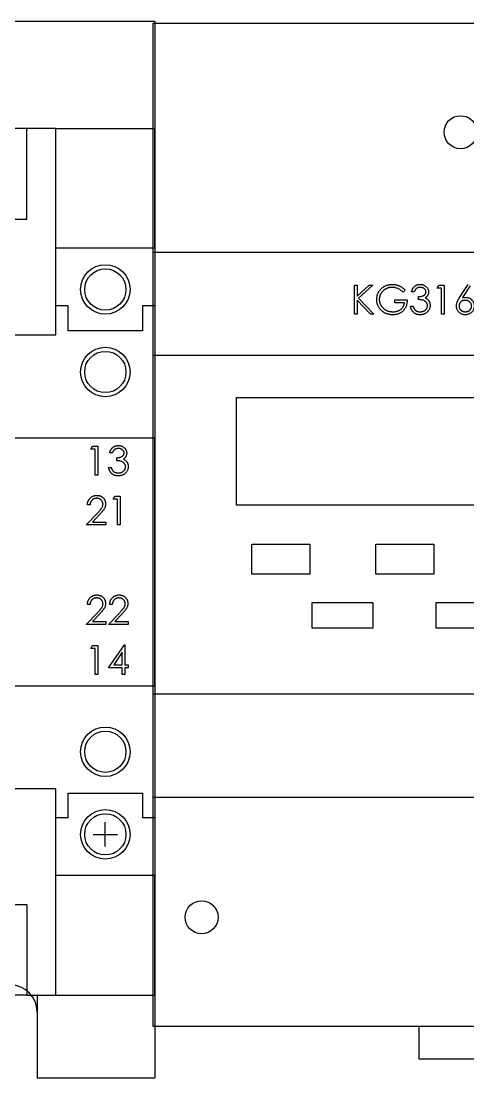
# Model space of a CAD drawing. Extents: x 379710 to 380310, y 342124 to 343224.
# Drawn here: x 379998.1 to 380052.1, y 342275 to 342403 of the extents above; entities that cross this region are included whole.
import ezdxf

# ---------------------------------------------------------------- set-up
doc = ezdxf.new("R2010")
doc.units = 0
doc.header["$MEASUREMENT"] = 0
for name, color, linetype in [('PV-12B8', 7, 'Continuous'), ('PV-1A6A', 7, 'Continuous'), ('PV-2418', 7, 'Continuous')]:
    doc.layers.add(name, color=color, linetype=linetype)

# ---------------------------------------------------------------- blocks, each defined once
blk = doc.blocks.new('Manufacturer上海良信PartName接触器SeriesNDC1ShellFrameLimitingCurrentRemarkPartTypeMinCurrent38.1MaxCurrent65Poles3PMinPower0MaxPower0LibType3DelFlgfalseUpdateDate2023-01-0100000')
for p, q in [((31.5, -35.96), (31.5, -33.04)), ((31.5, -35.96), (31.5, -33.04)), ((30.04, -34.5), (32.96, -34.5)), ((30.04, -34.5), (32.96, -34.5))]:
    blk.add_line(p, q)
at = {"layer": 'PV-1A6A'}
for p, q in [((37.5, 64), (37.5, 50)), ((37.5, 50), (37.5, 46.5)), ((37.5, 46.5), (37.5, 13.5)), ((37.5, 13.5), (37.5, -13.5)), ((37.5, -13.5), (37.5, -46.5)), ((37.5, -46.5), (37.5, -50)), ((37.5, -50), (37.5, -50)), ((37.5, -50), (37.5, -64))]:
    blk.add_line(p, q, dxfattribs=at)
blk.add_arc((20, -56), 3.25, 0, 180, dxfattribs=at)
at = {"layer": 'PV-2418'}
for p, q in [((-24.5, 64), (37.5, 64)), ((37.5, 64), (37.5, 51)), ((22, 51), (6, 51)), ((25.5, 51), (22, 51)), ((22, 40), (22, 51)), ((25.5, 51), (37.5, 51)), ((25.5, 26), (25.5, 51)), ((37.5, 36.5), (37.5, 51)), ((6, 40), (22, 40)), ((37.5, 36.5), (25.5, 36.5)), ((37.5, 36.5), (37.5, 29.5)), ((27, 29.5), (25.5, 29.5)), ((27, 26.5), (27, 29.5)), ((37.5, 29.5), (36, 29.5)), ((36, 29.5), (36, 26.5)), ((37.5, 29.5), (37.5, 13.5)), ((-37.5, 26), (25.5, 26)), ((36, 26.5), (27, 26.5)), ((37.5, 13.5), (-37.5, 13.5)), ((37.5, -16.5), (37.5, 13.5)), ((29.74, 12.15), (29.94, 12.51)), ((30.27, 12.15), (29.74, 12.15)), ((29.94, 12.51), (30.59, 12.51)), ((30.27, 9.01), (30.27, 12.15)), ((30.59, 12.51), (30.59, 9.01)), ((32.34, 11.7), (32.02, 11.7)), ((32.88, 10.76), (32.88, 11.12)), ((30.59, 9.01), (30.27, 9.01)), ((31.89, 9.95), (32.2, 9.95)), ((32.43, 6.11), (32.63, 6.47)), ((32.63, 6.47), (33.28, 6.47)), ((33.28, 6.47), (33.28, 2.97)), ((29.65, 5.4), (29.33, 5.4)), ((32.97, 6.11), (32.43, 6.11)), ((32.97, 2.97), (32.97, 6.11)), ((29.2, 2.97), (30.55, 4.42)), ((30.82, 4.27), (29.95, 3.33)), ((31.58, 2.97), (29.2, 2.97)), ((29.95, 3.33), (31.58, 3.33)), ((31.58, 3.33), (31.58, 2.97)), ((33.28, 2.97), (32.97, 2.97)), ((29.2, -9.09), (30.55, -7.65)), ((29.65, -6.67), (29.33, -6.67)), ((31.89, -9.09), (33.25, -7.65)), ((32.34, -6.67), (32.02, -6.67)), ((30.82, -7.8), (29.95, -8.73)), ((29.95, -8.73), (31.58, -8.73)), ((31.58, -8.73), (31.58, -9.09)), ((33.52, -7.8), (32.64, -8.73)), ((32.64, -8.73), (34.27, -8.73)), ((34.27, -8.73), (34.27, -9.09)), ((31.58, -9.09), (29.2, -9.09)), ((34.27, -9.09), (31.89, -9.09)), ((29.74, -11.99), (29.94, -11.63)), ((30.27, -11.99), (29.74, -11.99)), ((29.94, -11.63), (30.59, -11.63)), ((30.27, -15.13), (30.27, -11.99)), ((30.59, -11.63), (30.59, -15.13)), ((31.89, -14.32), (33.8, -11.54)), ((33.55, -12.44), (32.51, -13.96)), ((33.55, -13.96), (33.55, -12.44)), ((33.8, -11.54), (33.86, -11.54)), ((33.86, -11.54), (33.86, -13.96)), ((32.51, -13.96), (33.55, -13.96)), ((33.86, -13.96), (34.27, -13.96)), ((34.27, -13.96), (34.27, -14.32)), ((30.59, -15.13), (30.27, -15.13)), ((33.55, -14.32), (31.89, -14.32)), ((33.55, -15.13), (33.55, -14.32)), ((33.86, -15.13), (33.55, -15.13)), ((34.27, -14.32), (33.86, -14.32)), ((33.86, -14.32), (33.86, -15.13)), ((-37.5, -16.5), (37.5, -16.5)), ((37.5, -16.5), (37.5, -32.5)), ((25.5, -29), (-37.5, -29)), ((25.5, -54), (25.5, -29)), ((27, -32.5), (27, -29.5)), ((27, -29.5), (36, -29.5)), ((36, -29.5), (36, -32.5)), ((27, -32.5), (25.5, -32.5)), ((37.5, -32.5), (36, -32.5)), ((37.5, -32.5), (37.5, -39.5)), ((37.5, -39.5), (25.5, -39.5)), ((37.5, -54), (37.5, -39.5)), ((6, -43), (22, -43)), ((22, -43), (22, -54)), ((22, -54), (6, -54)), ((22, -54), (25.5, -54)), ((23.25, -54), (23.25, -64)), ((25.5, -54), (37.5, -54)), ((37.5, -54), (37.5, -64)), ((23.25, -64), (37.5, -64))]:
    blk.add_line(p, q, dxfattribs=at)
for centre, radius in [((31.5, 31.5), 3), ((31.5, 31.5), 2.5), ((31.5, 21.5), 3), ((31.5, 21.5), 2.5), ((31.5, -24.5), 3), ((31.5, -24.5), 2.5), ((31.5, -34.5), 3), ((31.5, -34.5), 2.5)]:
    blk.add_circle(centre, radius, dxfattribs=at)
for points, knots in [([(32.02, 11.7), (32.03, 11.73), (32.05, 11.8), (32.08, 11.9), (32.12, 11.99), (32.17, 12.08), (32.22, 12.16), (32.27, 12.23), (32.34, 12.3), (32.4, 12.36), (32.47, 12.42), (32.55, 12.47), (32.63, 12.51), (32.71, 12.54), (32.79, 12.56), (32.88, 12.58), (32.97, 12.59), (33.04, 12.6), (33.07, 12.6)], [0, 0, 0, 0, 0.072625, 0.141977, 0.208985, 0.273957, 0.336889, 0.398745, 0.460116, 0.520825, 0.580994, 0.640152, 0.698622, 0.757271, 0.816427, 0.876254, 0.937165, 1, 1, 1, 1]), ([(33.07, 12.24), (33.03, 12.24), (32.95, 12.23), (32.84, 12.21), (32.74, 12.17), (32.66, 12.13), (32.6, 12.08), (32.56, 12.04), (32.51, 12), (32.48, 11.95), (32.44, 11.89), (32.4, 11.83), (32.37, 11.77), (32.35, 11.72), (32.34, 11.7)], [0, 0, 0, 0, 0.122712, 0.239685, 0.351816, 0.463766, 0.520818, 0.579448, 0.640604, 0.705298, 0.773634, 0.844669, 0.920057, 1, 1, 1, 1]), ([(32.88, 11.12), (32.92, 11.12), (33.01, 11.12), (33.13, 11.13), (33.25, 11.16), (33.36, 11.2), (33.46, 11.24), (33.55, 11.29), (33.62, 11.34), (33.68, 11.41), (33.72, 11.47), (33.75, 11.54), (33.77, 11.61), (33.77, 11.66), (33.77, 11.69)], [0, 0, 0, 0, 0.1101656, 0.2157873, 0.3180274, 0.417574, 0.5116505, 0.5961621, 0.6729345, 0.7436696, 0.810677, 0.874059, 0.9366963, 1, 1, 1, 1]), ([(33.07, 12.6), (33.11, 12.59), (33.2, 12.59), (33.34, 12.57), (33.46, 12.53), (33.59, 12.47), (33.7, 12.41), (33.8, 12.33), (33.89, 12.23), (33.96, 12.13), (34.02, 12.03), (34.06, 11.92), (34.08, 11.8), (34.09, 11.73), (34.09, 11.69)], [0, 0, 0, 0, 0.090254, 0.17854, 0.266093, 0.354631, 0.441886, 0.525747, 0.608114, 0.690197, 0.770821, 0.848326, 0.924012, 1, 1, 1, 1]), ([(33.77, 11.69), (33.77, 11.71), (33.77, 11.74), (33.76, 11.8), (33.75, 11.85), (33.73, 11.9), (33.7, 11.94), (33.66, 11.99), (33.62, 12.03), (33.57, 12.07), (33.52, 12.11), (33.47, 12.15), (33.41, 12.17), (33.35, 12.2), (33.28, 12.22), (33.22, 12.23), (33.14, 12.24), (33.1, 12.24), (33.07, 12.24)], [0, 0, 0, 0, 0.055275, 0.109966, 0.163247, 0.218076, 0.273301, 0.330909, 0.390995, 0.454176, 0.518862, 0.583311, 0.648517, 0.715031, 0.782502, 0.852323, 0.924928, 1, 1, 1, 1]), ([(34.09, 11.69), (34.09, 11.65), (34.09, 11.58), (34.07, 11.47), (34.03, 11.37), (33.99, 11.28), (33.93, 11.19), (33.86, 11.11), (33.78, 11.03), (33.71, 10.99), (33.68, 10.97)], [0, 0, 0, 0, 0.128068, 0.250608, 0.37063, 0.490072, 0.610375, 0.734313, 0.863217, 1, 1, 1, 1]), ([(33.95, 10.02), (33.95, 10.05), (33.95, 10.11), (33.93, 10.21), (33.89, 10.3), (33.83, 10.39), (33.77, 10.47), (33.69, 10.54), (33.6, 10.6), (33.52, 10.64), (33.45, 10.67), (33.39, 10.69), (33.32, 10.7), (33.25, 10.72), (33.16, 10.73), (33.07, 10.74), (32.98, 10.75), (32.91, 10.75), (32.88, 10.76)], [0, 0, 0, 0, 0.066909, 0.133485, 0.201035, 0.271234, 0.34288, 0.413836, 0.485977, 0.56023, 0.599884, 0.644055, 0.691892, 0.744688, 0.801492, 0.862858, 0.929328, 1, 1, 1, 1]), ([(33.68, 10.97), (33.72, 10.95), (33.79, 10.91), (33.89, 10.84), (33.98, 10.76), (34.03, 10.7), (34.06, 10.67)], [0, 0, 0, 0, 0.2538796, 0.5030089, 0.7502911, 1, 1, 1, 1]), ([(34.06, 10.67), (34.08, 10.64), (34.11, 10.6), (34.15, 10.53), (34.19, 10.45), (34.22, 10.37), (34.24, 10.3), (34.26, 10.21), (34.27, 10.13), (34.27, 10.07), (34.27, 10.05)], [0, 0, 0, 0, 0.128136, 0.254173, 0.378112, 0.501712, 0.623986, 0.747096, 0.872875, 1, 1, 1, 1]), ([(33.06, 8.92), (33.02, 8.92), (32.95, 8.92), (32.84, 8.93), (32.73, 8.95), (32.64, 8.98), (32.54, 9.02), (32.45, 9.06), (32.37, 9.12), (32.29, 9.18), (32.22, 9.25), (32.15, 9.32), (32.09, 9.41), (32.04, 9.5), (31.99, 9.6), (31.95, 9.71), (31.91, 9.83), (31.9, 9.91), (31.89, 9.95)], [0, 0, 0, 0, 0.065541, 0.128963, 0.190377, 0.250092, 0.308548, 0.366398, 0.424542, 0.48317, 0.542243, 0.601739, 0.662506, 0.724856, 0.789128, 0.856346, 0.926295, 1, 1, 1, 1]), ([(32.2, 9.95), (32.21, 9.92), (32.23, 9.87), (32.26, 9.79), (32.29, 9.72), (32.32, 9.66), (32.35, 9.6), (32.39, 9.55), (32.43, 9.5), (32.46, 9.48), (32.48, 9.46)], [0, 0, 0, 0, 0.14977, 0.291316, 0.425966, 0.55216, 0.671527, 0.786122, 0.895325, 1, 1, 1, 1]), ([(32.48, 9.46), (32.5, 9.45), (32.54, 9.42), (32.6, 9.38), (32.67, 9.35), (32.74, 9.32), (32.81, 9.3), (32.89, 9.29), (32.98, 9.28), (33.03, 9.28), (33.06, 9.28)], [0, 0, 0, 0, 0.118271, 0.236178, 0.355663, 0.475904, 0.600127, 0.728608, 0.861313, 1, 1, 1, 1]), ([(34.27, 10.05), (34.27, 10), (34.26, 9.9), (34.23, 9.75), (34.18, 9.61), (34.11, 9.48), (34.02, 9.35), (33.92, 9.24), (33.81, 9.14), (33.67, 9.06), (33.53, 9), (33.38, 8.95), (33.22, 8.92), (33.11, 8.92), (33.06, 8.92)], [0, 0, 0, 0, 0.079648, 0.158922, 0.239619, 0.322609, 0.406035, 0.487602, 0.569685, 0.653036, 0.737436, 0.822478, 0.909748, 1, 1, 1, 1]), ([(33.06, 9.28), (33.1, 9.28), (33.16, 9.28), (33.25, 9.29), (33.34, 9.3), (33.43, 9.33), (33.5, 9.36), (33.58, 9.4), (33.65, 9.44), (33.71, 9.5), (33.77, 9.55), (33.82, 9.61), (33.86, 9.67), (33.89, 9.74), (33.92, 9.8), (33.94, 9.87), (33.95, 9.94), (33.95, 9.99), (33.95, 10.02)], [0, 0, 0, 0, 0.076072, 0.148752, 0.218403, 0.28576, 0.350598, 0.414964, 0.478069, 0.541761, 0.60435, 0.664075, 0.721464, 0.777587, 0.832644, 0.887844, 0.94346, 1, 1, 1, 1]), ([(29.33, 5.4), (29.33, 5.44), (29.34, 5.52), (29.36, 5.64), (29.38, 5.75), (29.42, 5.86), (29.47, 5.96), (29.53, 6.06), (29.59, 6.15), (29.67, 6.24), (29.75, 6.31), (29.84, 6.38), (29.94, 6.44), (30.03, 6.48), (30.14, 6.52), (30.24, 6.54), (30.36, 6.56), (30.43, 6.56), (30.47, 6.56)], [0, 0, 0, 0, 0.0687908, 0.1351033, 0.1989787, 0.2619043, 0.323495, 0.3851954, 0.4469692, 0.5097648, 0.5722506, 0.6334052, 0.6932512, 0.7525832, 0.8125793, 0.8732751, 0.9355499, 1, 1, 1, 1]), ([(30.47, 6.56), (30.51, 6.56), (30.59, 6.56), (30.7, 6.54), (30.8, 6.52), (30.9, 6.49), (30.99, 6.44), (31.08, 6.39), (31.16, 6.33), (31.24, 6.25), (31.31, 6.18), (31.37, 6.09), (31.42, 6.01), (31.46, 5.92), (31.49, 5.82), (31.51, 5.73), (31.53, 5.63), (31.53, 5.56), (31.53, 5.52)], [0, 0, 0, 0, 0.069475, 0.136517, 0.200789, 0.26383, 0.325735, 0.387291, 0.449509, 0.512968, 0.576275, 0.63758, 0.697903, 0.757172, 0.816599, 0.876653, 0.93729, 1, 1, 1, 1]), ([(30.46, 6.2), (30.43, 6.2), (30.38, 6.2), (30.3, 6.19), (30.22, 6.17), (30.15, 6.15), (30.08, 6.12), (30.02, 6.09), (29.96, 6.04), (29.9, 5.99), (29.85, 5.94), (29.8, 5.88), (29.76, 5.81), (29.72, 5.74), (29.69, 5.66), (29.67, 5.58), (29.66, 5.49), (29.65, 5.43), (29.65, 5.4)], [0, 0, 0, 0, 0.064439, 0.126547, 0.186887, 0.245878, 0.304041, 0.362191, 0.420976, 0.48066, 0.5406, 0.600689, 0.661936, 0.724443, 0.789038, 0.856314, 0.926352, 1, 1, 1, 1]), ([(31.22, 5.49), (31.22, 5.52), (31.21, 5.57), (31.2, 5.63), (31.19, 5.7), (31.16, 5.77), (31.13, 5.83), (31.09, 5.89), (31.05, 5.94), (31, 6), (30.94, 6.04), (30.88, 6.09), (30.82, 6.12), (30.75, 6.15), (30.68, 6.18), (30.61, 6.19), (30.54, 6.2), (30.48, 6.2), (30.46, 6.2)], [0, 0, 0, 0, 0.061965, 0.122122, 0.180988, 0.239933, 0.299906, 0.359989, 0.421776, 0.486576, 0.551535, 0.615018, 0.677259, 0.73973, 0.80305, 0.866495, 0.931973, 1, 1, 1, 1]), ([(30.55, 4.42), (30.59, 4.46), (30.65, 4.52), (30.74, 4.62), (30.82, 4.71), (30.89, 4.79), (30.96, 4.87), (31.01, 4.94), (31.05, 5), (31.1, 5.07), (31.15, 5.16), (31.19, 5.27), (31.21, 5.38), (31.22, 5.46), (31.22, 5.49)], [0, 0, 0, 0, 0.110803, 0.212829, 0.306101, 0.390647, 0.466924, 0.534481, 0.593587, 0.644557, 0.7362, 0.825024, 0.911986, 1, 1, 1, 1]), ([(31.53, 5.52), (31.53, 5.47), (31.53, 5.38), (31.5, 5.23), (31.45, 5.1), (31.4, 4.99), (31.34, 4.9), (31.29, 4.82), (31.24, 4.74), (31.17, 4.66), (31.1, 4.57), (31.01, 4.47), (30.92, 4.37), (30.86, 4.3), (30.82, 4.27)], [0, 0, 0, 0, 0.098702, 0.195672, 0.292422, 0.391343, 0.444462, 0.504229, 0.570352, 0.642546, 0.722288, 0.807921, 0.90047, 1, 1, 1, 1]), ([(29.33, -6.67), (29.33, -6.63), (29.34, -6.55), (29.36, -6.43), (29.38, -6.31), (29.42, -6.21), (29.47, -6.1), (29.53, -6.01), (29.59, -5.92), (29.67, -5.83), (29.75, -5.75), (29.84, -5.69), (29.94, -5.63), (30.03, -5.58), (30.14, -5.55), (30.24, -5.52), (30.36, -5.51), (30.43, -5.5), (30.47, -5.5)], [0, 0, 0, 0, 0.0687908, 0.1351033, 0.1989787, 0.2619043, 0.323495, 0.3851954, 0.4469692, 0.5097648, 0.5722506, 0.6334052, 0.6932512, 0.7525832, 0.8125793, 0.8732751, 0.9355499, 1, 1, 1, 1]), ([(30.46, -5.86), (30.43, -5.86), (30.38, -5.87), (30.3, -5.87), (30.22, -5.89), (30.15, -5.91), (30.08, -5.94), (30.02, -5.98), (29.96, -6.02), (29.9, -6.07), (29.85, -6.13), (29.8, -6.19), (29.76, -6.26), (29.72, -6.33), (29.69, -6.41), (29.67, -6.49), (29.66, -6.58), (29.65, -6.64), (29.65, -6.67)], [0, 0, 0, 0, 0.064439, 0.126547, 0.186887, 0.245878, 0.304041, 0.362191, 0.420976, 0.48066, 0.5406, 0.600689, 0.661936, 0.724443, 0.789038, 0.856314, 0.926352, 1, 1, 1, 1]), ([(31.22, -6.57), (31.22, -6.55), (31.21, -6.5), (31.2, -6.43), (31.19, -6.37), (31.16, -6.3), (31.13, -6.24), (31.09, -6.18), (31.05, -6.12), (31, -6.07), (30.94, -6.02), (30.88, -5.98), (30.82, -5.94), (30.75, -5.91), (30.68, -5.89), (30.61, -5.88), (30.54, -5.87), (30.48, -5.86), (30.46, -5.86)], [0, 0, 0, 0, 0.061965, 0.122122, 0.180988, 0.239933, 0.299906, 0.359989, 0.421776, 0.486576, 0.551535, 0.615018, 0.677259, 0.73973, 0.80305, 0.866495, 0.931973, 1, 1, 1, 1]), ([(30.47, -5.5), (30.51, -5.5), (30.59, -5.51), (30.7, -5.52), (30.8, -5.55), (30.9, -5.58), (30.99, -5.62), (31.08, -5.68), (31.16, -5.74), (31.24, -5.81), (31.31, -5.89), (31.37, -5.97), (31.42, -6.06), (31.46, -6.15), (31.49, -6.24), (31.51, -6.34), (31.53, -6.44), (31.53, -6.51), (31.53, -6.54)], [0, 0, 0, 0, 0.0694755, 0.1365168, 0.2007888, 0.2638297, 0.325735, 0.3872907, 0.4495092, 0.5129678, 0.5762752, 0.6375801, 0.6979026, 0.7571721, 0.8165985, 0.8766532, 0.9372896, 1, 1, 1, 1]), ([(32.02, -6.67), (32.03, -6.63), (32.03, -6.55), (32.05, -6.43), (32.08, -6.31), (32.11, -6.21), (32.16, -6.1), (32.22, -6.01), (32.29, -5.92), (32.36, -5.83), (32.44, -5.75), (32.53, -5.69), (32.63, -5.63), (32.73, -5.58), (32.83, -5.55), (32.94, -5.52), (33.05, -5.51), (33.13, -5.5), (33.17, -5.5)], [0, 0, 0, 0, 0.068791, 0.135103, 0.198979, 0.261904, 0.323495, 0.385195, 0.446969, 0.509765, 0.572251, 0.633405, 0.693251, 0.752583, 0.812579, 0.873275, 0.93555, 1, 1, 1, 1]), ([(33.15, -5.86), (33.12, -5.86), (33.07, -5.87), (32.99, -5.87), (32.91, -5.89), (32.84, -5.91), (32.77, -5.94), (32.71, -5.98), (32.65, -6.02), (32.59, -6.07), (32.54, -6.13), (32.49, -6.19), (32.45, -6.26), (32.42, -6.33), (32.39, -6.41), (32.36, -6.49), (32.35, -6.58), (32.34, -6.64), (32.34, -6.67)], [0, 0, 0, 0, 0.064439, 0.126547, 0.186887, 0.245878, 0.304041, 0.362191, 0.420976, 0.48066, 0.5406, 0.600689, 0.661936, 0.724443, 0.789038, 0.856314, 0.926352, 1, 1, 1, 1]), ([(33.91, -6.57), (33.91, -6.55), (33.91, -6.5), (33.9, -6.43), (33.88, -6.37), (33.86, -6.3), (33.82, -6.24), (33.79, -6.18), (33.74, -6.12), (33.69, -6.07), (33.63, -6.02), (33.57, -5.98), (33.51, -5.94), (33.44, -5.91), (33.38, -5.89), (33.3, -5.88), (33.23, -5.87), (33.18, -5.86), (33.15, -5.86)], [0, 0, 0, 0, 0.061965, 0.122122, 0.180988, 0.239933, 0.299906, 0.359989, 0.421776, 0.486576, 0.551535, 0.615018, 0.677259, 0.73973, 0.80305, 0.866495, 0.931973, 1, 1, 1, 1]), ([(33.17, -5.5), (33.2, -5.5), (33.28, -5.51), (33.39, -5.52), (33.49, -5.55), (33.59, -5.58), (33.69, -5.62), (33.77, -5.68), (33.86, -5.74), (33.93, -5.81), (34, -5.89), (34.06, -5.97), (34.11, -6.06), (34.15, -6.15), (34.18, -6.24), (34.21, -6.34), (34.22, -6.44), (34.22, -6.51), (34.22, -6.54)], [0, 0, 0, 0, 0.069475, 0.136517, 0.200789, 0.26383, 0.325735, 0.387291, 0.449509, 0.512968, 0.576275, 0.63758, 0.697903, 0.757172, 0.816599, 0.876653, 0.93729, 1, 1, 1, 1]), ([(30.55, -7.65), (30.59, -7.61), (30.65, -7.54), (30.74, -7.45), (30.82, -7.36), (30.89, -7.28), (30.96, -7.2), (31.01, -7.13), (31.05, -7.07), (31.1, -6.99), (31.15, -6.91), (31.19, -6.8), (31.21, -6.69), (31.22, -6.61), (31.22, -6.57)], [0, 0, 0, 0, 0.110803, 0.212829, 0.306101, 0.390647, 0.466924, 0.534481, 0.593587, 0.644557, 0.7362, 0.825024, 0.911986, 1, 1, 1, 1]), ([(31.53, -6.54), (31.53, -6.59), (31.53, -6.69), (31.5, -6.83), (31.45, -6.97), (31.4, -7.08), (31.34, -7.17), (31.29, -7.24), (31.24, -7.32), (31.17, -7.41), (31.1, -7.5), (31.01, -7.59), (30.92, -7.69), (30.86, -7.76), (30.82, -7.8)], [0, 0, 0, 0, 0.098702, 0.195672, 0.292422, 0.391343, 0.444462, 0.504229, 0.570352, 0.642546, 0.722288, 0.807921, 0.90047, 1, 1, 1, 1]), ([(33.25, -7.65), (33.28, -7.61), (33.34, -7.54), (33.43, -7.45), (33.51, -7.36), (33.59, -7.28), (33.65, -7.2), (33.7, -7.13), (33.75, -7.07), (33.79, -6.99), (33.84, -6.91), (33.88, -6.8), (33.9, -6.69), (33.91, -6.61), (33.91, -6.57)], [0, 0, 0, 0, 0.110803, 0.212829, 0.306101, 0.390647, 0.466924, 0.534481, 0.593587, 0.644557, 0.7362, 0.825024, 0.911986, 1, 1, 1, 1]), ([(34.22, -6.54), (34.22, -6.59), (34.22, -6.69), (34.19, -6.83), (34.14, -6.97), (34.09, -7.08), (34.04, -7.17), (33.99, -7.24), (33.93, -7.32), (33.86, -7.41), (33.79, -7.5), (33.71, -7.59), (33.61, -7.69), (33.55, -7.76), (33.52, -7.8)], [0, 0, 0, 0, 0.098702, 0.195672, 0.292422, 0.391343, 0.444462, 0.504229, 0.570352, 0.642546, 0.722288, 0.807921, 0.90047, 1, 1, 1, 1])]:
    blk.add_open_spline(points, degree=3, knots=knots, dxfattribs=at)
blk = doc.blocks.new('Manufacturer正泰电器PartName时控开关SeriesKG316TShellFrame1LimitingCurrentRemarkPartTypeMinCurrent0MaxCurrent0PolesMinPower0MaxPower0LibType3DelFlgfalseUpdateDate2023-01-0100000')
for p, q in [((-37.25, 62.75), (37.25, 62.75)), ((-37.25, -58.75), (37.25, -58.75))]:
    blk.add_line(p, q)
for points in [[(-27.14, 17.43), (26.48, 17.43), (26.48, 4.36), (-27.14, 4.36)], [(-25.28, -0.35), (-18.23, -0.35), (-18.23, -3.99), (-25.28, -3.99)], [(-10.28, -0.35), (-3.23, -0.35), (-3.23, -3.99), (-10.28, -3.99)], [(-17.97, -7.42), (-10.63, -7.42), (-10.63, -10.54), (-17.97, -10.54)], [(-2.97, -7.42), (4.37, -7.42), (4.37, -10.54), (-2.97, -10.54)], [(-5, -58.75), (5, -58.75), (5, -62.75), (-5, -62.75)]]:
    blk.add_lwpolyline(points, close=True)
for centre in [(0, 49.55), (-31.35, -45.55)]:
    blk.add_circle(centre, 2)
at = {"layer": 'PV-12B8'}
for p, q in [((-37.25, 62.75), (-37.25, 35)), ((-37.25, 35), (37.25, 35)), ((-37.25, 35), (-37.25, 22.5)), ((-12.85, 27.52), (-12.85, 31.02)), ((-12.85, 31.02), (-12.53, 31.02)), ((-12.53, 31.02), (-12.53, 29.69)), ((-12.53, 29.69), (-11.07, 31.02)), ((-10.63, 31.02), (-12.35, 29.45)), ((-11.07, 31.02), (-10.63, 31.02)), ((-2.84, 30.67), (-2.64, 31.02)), ((-2.64, 31.02), (-1.99, 31.02)), ((-1.99, 31.02), (-1.99, 27.52)), ((-0.12, 29.52), (0.93, 31.11)), ((1.17, 30.92), (0.24, 29.51)), ((-12.35, 29.45), (-10.49, 27.52)), ((-6.7, 30.43), (-6.97, 30.17)), ((-5.62, 30.22), (-5.94, 30.22)), ((-5.09, 29.27), (-5.09, 29.63)), ((-2.3, 30.67), (-2.84, 30.67)), ((-2.3, 27.52), (-2.3, 30.67)), ((-10.91, 27.52), (-12.53, 29.21)), ((-12.53, 29.21), (-12.53, 27.52)), ((-7.96, 28.87), (-7.96, 29.23)), ((-7.96, 29.23), (-6.48, 29.23)), ((-6.79, 28.87), (-7.96, 28.87)), ((-6.07, 28.47), (-5.76, 28.47)), ((-12.53, 27.52), (-12.85, 27.52)), ((-10.49, 27.52), (-10.91, 27.52)), ((-1.99, 27.52), (-2.3, 27.52)), ((37.25, 22.5), (-37.25, 22.5)), ((-37.25, 22.5), (-37.25, -18.5)), ((-37.25, -18.5), (37.25, -18.5)), ((-37.25, -18.5), (-37.25, -31)), ((-37.25, -31), (37.25, -31)), ((-37.25, -31), (-37.25, -58.75))]:
    blk.add_line(p, q, dxfattribs=at)
for points, knots in [([(-10.16, 29.28), (-10.16, 29.32), (-10.15, 29.4), (-10.14, 29.52), (-10.12, 29.64), (-10.1, 29.76), (-10.06, 29.87), (-10.02, 29.98), (-9.97, 30.1), (-9.91, 30.2), (-9.85, 30.31), (-9.78, 30.41), (-9.7, 30.5), (-9.62, 30.59), (-9.53, 30.67), (-9.44, 30.74), (-9.34, 30.81), (-9.24, 30.87), (-9.13, 30.93), (-9.02, 30.98), (-8.9, 31.02), (-8.78, 31.06), (-8.66, 31.08), (-8.53, 31.1), (-8.41, 31.11), (-8.32, 31.11), (-8.27, 31.11)], [0, 0, 0, 0, 0.042039, 0.083544, 0.124643, 0.165303, 0.206171, 0.246971, 0.288329, 0.329987, 0.371797, 0.412738, 0.453459, 0.494001, 0.534381, 0.574952, 0.615892, 0.65725, 0.699007, 0.740486, 0.782325, 0.824567, 0.867041, 0.9105, 0.954619, 1, 1, 1, 1]), ([(-8.28, 30.76), (-8.32, 30.75), (-8.39, 30.75), (-8.49, 30.74), (-8.59, 30.73), (-8.68, 30.71), (-8.78, 30.68), (-8.88, 30.64), (-8.97, 30.6), (-9.06, 30.56), (-9.15, 30.51), (-9.24, 30.45), (-9.32, 30.39), (-9.39, 30.32), (-9.46, 30.25), (-9.53, 30.18), (-9.59, 30.1), (-9.64, 30.01), (-9.69, 29.93), (-9.73, 29.84), (-9.76, 29.75), (-9.79, 29.66), (-9.81, 29.57), (-9.83, 29.48), (-9.84, 29.38), (-9.84, 29.32), (-9.84, 29.29)], [0, 0, 0, 0, 0.042841, 0.085571, 0.127719, 0.170068, 0.212787, 0.255482, 0.298877, 0.342861, 0.386528, 0.429532, 0.471886, 0.513729, 0.555082, 0.596535, 0.63812, 0.679822, 0.721331, 0.761888, 0.802199, 0.841806, 0.88106, 0.920633, 0.960101, 1, 1, 1, 1]), ([(-6.97, 30.17), (-7.02, 30.22), (-7.11, 30.31), (-7.27, 30.43), (-7.44, 30.53), (-7.61, 30.61), (-7.78, 30.67), (-7.95, 30.72), (-8.12, 30.75), (-8.23, 30.75), (-8.28, 30.76)], [0, 0, 0, 0, 0.136144, 0.269043, 0.398517, 0.5271, 0.652283, 0.77168, 0.887495, 1, 1, 1, 1]), ([(-8.27, 31.11), (-8.24, 31.11), (-8.17, 31.11), (-8.06, 31.1), (-7.95, 31.09), (-7.85, 31.07), (-7.75, 31.05), (-7.65, 31.02), (-7.55, 30.99), (-7.45, 30.95), (-7.35, 30.91), (-7.26, 30.86), (-7.16, 30.8), (-7.07, 30.74), (-6.98, 30.67), (-6.88, 30.59), (-6.79, 30.51), (-6.73, 30.46), (-6.7, 30.43)], [0, 0, 0, 0, 0.061617, 0.122179, 0.182216, 0.241864, 0.30096, 0.359969, 0.419033, 0.478069, 0.537993, 0.59896, 0.661321, 0.725248, 0.79122, 0.858746, 0.928318, 1, 1, 1, 1]), ([(-5.94, 30.22), (-5.93, 30.25), (-5.91, 30.32), (-5.88, 30.42), (-5.84, 30.51), (-5.79, 30.6), (-5.75, 30.68), (-5.69, 30.75), (-5.63, 30.82), (-5.56, 30.88), (-5.49, 30.94), (-5.41, 30.98), (-5.33, 31.02), (-5.25, 31.06), (-5.17, 31.08), (-5.08, 31.1), (-4.99, 31.11), (-4.93, 31.11), (-4.9, 31.11)], [0, 0, 0, 0, 0.072625, 0.141977, 0.208985, 0.273957, 0.336889, 0.398745, 0.460116, 0.520825, 0.580994, 0.640152, 0.698622, 0.757271, 0.816427, 0.876254, 0.937165, 1, 1, 1, 1]), ([(-4.89, 30.76), (-4.93, 30.75), (-5.01, 30.75), (-5.12, 30.73), (-5.23, 30.69), (-5.31, 30.64), (-5.36, 30.6), (-5.41, 30.56), (-5.45, 30.52), (-5.49, 30.47), (-5.52, 30.41), (-5.56, 30.35), (-5.59, 30.29), (-5.61, 30.24), (-5.62, 30.22)], [0, 0, 0, 0, 0.122712, 0.239685, 0.351816, 0.463766, 0.520818, 0.579448, 0.640604, 0.705298, 0.773634, 0.844669, 0.920057, 1, 1, 1, 1]), ([(-4.9, 31.11), (-4.85, 31.11), (-4.76, 31.11), (-4.63, 31.09), (-4.5, 31.05), (-4.38, 30.99), (-4.26, 30.92), (-4.16, 30.84), (-4.08, 30.75), (-4, 30.65), (-3.95, 30.54), (-3.9, 30.43), (-3.88, 30.32), (-3.88, 30.24), (-3.87, 30.21)], [0, 0, 0, 0, 0.0902542, 0.1785398, 0.266093, 0.354631, 0.4418862, 0.5257469, 0.6081136, 0.6901973, 0.7708215, 0.8483262, 0.9240117, 1, 1, 1, 1]), ([(-4.19, 30.21), (-4.19, 30.22), (-4.19, 30.26), (-4.2, 30.31), (-4.21, 30.37), (-4.24, 30.42), (-4.27, 30.46), (-4.3, 30.51), (-4.34, 30.55), (-4.39, 30.59), (-4.44, 30.63), (-4.49, 30.66), (-4.55, 30.69), (-4.61, 30.72), (-4.68, 30.73), (-4.75, 30.75), (-4.82, 30.75), (-4.87, 30.75), (-4.89, 30.76)], [0, 0, 0, 0, 0.055275, 0.109966, 0.163247, 0.218076, 0.273301, 0.330909, 0.390995, 0.454176, 0.518862, 0.583311, 0.648517, 0.715031, 0.782502, 0.852323, 0.924928, 1, 1, 1, 1]), ([(-5.09, 29.63), (-5.04, 29.63), (-4.96, 29.64), (-4.83, 29.65), (-4.71, 29.68), (-4.6, 29.71), (-4.5, 29.76), (-4.42, 29.81), (-4.34, 29.86), (-4.29, 29.92), (-4.24, 29.99), (-4.21, 30.06), (-4.19, 30.13), (-4.19, 30.18), (-4.19, 30.21)], [0, 0, 0, 0, 0.110166, 0.215787, 0.318027, 0.417574, 0.51165, 0.596162, 0.672935, 0.74367, 0.810677, 0.874059, 0.936696, 1, 1, 1, 1]), ([(-3.87, 30.21), (-3.87, 30.17), (-3.88, 30.1), (-3.9, 29.99), (-3.93, 29.89), (-3.97, 29.8), (-4.03, 29.71), (-4.1, 29.63), (-4.19, 29.55), (-4.25, 29.51), (-4.28, 29.48)], [0, 0, 0, 0, 0.128068, 0.250608, 0.37063, 0.490072, 0.610375, 0.734313, 0.863217, 1, 1, 1, 1]), ([(-4.28, 29.48), (-4.25, 29.47), (-4.17, 29.43), (-4.07, 29.36), (-3.98, 29.28), (-3.93, 29.22), (-3.9, 29.19)], [0, 0, 0, 0, 0.25388, 0.503009, 0.750291, 1, 1, 1, 1]), ([(-0.51, 28.5), (-0.51, 28.54), (-0.5, 28.61), (-0.49, 28.72), (-0.46, 28.84), (-0.43, 28.93), (-0.4, 29.01), (-0.37, 29.08), (-0.34, 29.14), (-0.3, 29.21), (-0.26, 29.28), (-0.22, 29.36), (-0.17, 29.44), (-0.13, 29.49), (-0.12, 29.52)], [0, 0, 0, 0, 0.097818, 0.199726, 0.305276, 0.415811, 0.474472, 0.537274, 0.603657, 0.674299, 0.749834, 0.828598, 0.912378, 1, 1, 1, 1]), ([(0.24, 29.51), (0.31, 29.52), (0.43, 29.54), (0.55, 29.54), (0.61, 29.54)], [0, 0, 0, 0, 0.512659, 1, 1, 1, 1]), ([(0.61, 29.54), (0.64, 29.54), (0.71, 29.54), (0.82, 29.53), (0.91, 29.5), (1.01, 29.47), (1.1, 29.43), (1.19, 29.38), (1.27, 29.31), (1.34, 29.25), (1.41, 29.17), (1.48, 29.09), (1.53, 29), (1.57, 28.91), (1.6, 28.82), (1.63, 28.72), (1.64, 28.61), (1.64, 28.54), (1.65, 28.51)], [0, 0, 0, 0, 0.065231, 0.128405, 0.190067, 0.250943, 0.311546, 0.372863, 0.435024, 0.499072, 0.563091, 0.62551, 0.68668, 0.747283, 0.808563, 0.870742, 0.934341, 1, 1, 1, 1]), ([(-9.73, 28.1), (-9.76, 28.14), (-9.83, 28.22), (-9.92, 28.36), (-9.99, 28.5), (-10.05, 28.65), (-10.1, 28.8), (-10.13, 28.95), (-10.15, 29.11), (-10.15, 29.22), (-10.16, 29.28)], [0, 0, 0, 0, 0.127896, 0.253668, 0.376738, 0.499344, 0.621999, 0.745699, 0.871345, 1, 1, 1, 1]), ([(-9.84, 29.29), (-9.84, 29.26), (-9.84, 29.19), (-9.83, 29.1), (-9.81, 29), (-9.79, 28.91), (-9.76, 28.82), (-9.72, 28.72), (-9.68, 28.63), (-9.62, 28.55), (-9.57, 28.46), (-9.51, 28.38), (-9.44, 28.3), (-9.37, 28.23), (-9.29, 28.17), (-9.2, 28.1), (-9.12, 28.05), (-9.02, 27.99), (-8.93, 27.95), (-8.83, 27.91), (-8.73, 27.87), (-8.62, 27.84), (-8.51, 27.82), (-8.41, 27.81), (-8.3, 27.8), (-8.22, 27.79), (-8.18, 27.79)], [0, 0, 0, 0, 0.038994, 0.077882, 0.116652, 0.155416, 0.194618, 0.234261, 0.274547, 0.315667, 0.35702, 0.398083, 0.439098, 0.479833, 0.521274, 0.562841, 0.605292, 0.648409, 0.691727, 0.735149, 0.778369, 0.821661, 0.865524, 0.909731, 0.954523, 1, 1, 1, 1]), ([(-6.48, 29.23), (-6.48, 29.16), (-6.48, 29.03), (-6.5, 28.84), (-6.54, 28.66), (-6.59, 28.49), (-6.66, 28.33), (-6.74, 28.18), (-6.84, 28.05), (-6.95, 27.92), (-7.07, 27.8), (-7.2, 27.71), (-7.35, 27.62), (-7.5, 27.55), (-7.66, 27.5), (-7.84, 27.46), (-8.02, 27.44), (-8.15, 27.44), (-8.21, 27.43)], [0, 0, 0, 0, 0.071272, 0.139493, 0.204635, 0.267406, 0.328446, 0.388397, 0.447734, 0.507392, 0.566768, 0.625478, 0.684067, 0.743248, 0.804033, 0.866499, 0.931723, 1, 1, 1, 1]), ([(-8.18, 27.79), (-8.14, 27.79), (-8.05, 27.8), (-7.92, 27.81), (-7.79, 27.83), (-7.67, 27.87), (-7.56, 27.91), (-7.45, 27.96), (-7.34, 28.02), (-7.24, 28.09), (-7.15, 28.17), (-7.07, 28.25), (-7, 28.34), (-6.94, 28.44), (-6.89, 28.54), (-6.84, 28.64), (-6.81, 28.75), (-6.8, 28.83), (-6.79, 28.87)], [0, 0, 0, 0, 0.07063, 0.138694, 0.204918, 0.269441, 0.332636, 0.395302, 0.457764, 0.520657, 0.582852, 0.643315, 0.70258, 0.760908, 0.81949, 0.878269, 0.938491, 1, 1, 1, 1]), ([(-4.9, 27.43), (-4.94, 27.44), (-5.02, 27.44), (-5.12, 27.45), (-5.23, 27.47), (-5.33, 27.5), (-5.42, 27.54), (-5.51, 27.58), (-5.59, 27.63), (-5.67, 27.7), (-5.75, 27.77), (-5.81, 27.84), (-5.87, 27.93), (-5.93, 28.02), (-5.97, 28.12), (-6.01, 28.23), (-6.05, 28.35), (-6.06, 28.43), (-6.07, 28.47)], [0, 0, 0, 0, 0.065541, 0.128963, 0.190377, 0.250092, 0.308548, 0.366398, 0.424542, 0.48317, 0.542243, 0.601739, 0.662506, 0.724856, 0.789128, 0.856346, 0.926295, 1, 1, 1, 1]), ([(-5.76, 28.47), (-5.75, 28.44), (-5.73, 28.39), (-5.71, 28.31), (-5.68, 28.24), (-5.64, 28.18), (-5.61, 28.12), (-5.57, 28.07), (-5.53, 28.02), (-5.5, 28), (-5.48, 27.98)], [0, 0, 0, 0, 0.14977, 0.291316, 0.425966, 0.55216, 0.671527, 0.786122, 0.895325, 1, 1, 1, 1]), ([(-4.01, 28.53), (-4.01, 28.57), (-4.01, 28.63), (-4.04, 28.73), (-4.07, 28.82), (-4.13, 28.91), (-4.19, 28.99), (-4.27, 29.06), (-4.36, 29.12), (-4.44, 29.16), (-4.51, 29.19), (-4.57, 29.21), (-4.64, 29.22), (-4.72, 29.24), (-4.8, 29.25), (-4.89, 29.26), (-4.98, 29.27), (-5.05, 29.27), (-5.09, 29.27)], [0, 0, 0, 0, 0.0669092, 0.1334854, 0.2010351, 0.2712343, 0.34288, 0.4138361, 0.4859766, 0.5602296, 0.5998842, 0.6440548, 0.6918919, 0.7446875, 0.8014918, 0.8628577, 0.9293284, 1, 1, 1, 1]), ([(-3.69, 28.56), (-3.7, 28.52), (-3.7, 28.42), (-3.73, 28.27), (-3.78, 28.13), (-3.85, 28), (-3.94, 27.87), (-4.04, 27.76), (-4.16, 27.66), (-4.29, 27.58), (-4.43, 27.51), (-4.58, 27.47), (-4.74, 27.44), (-4.85, 27.44), (-4.9, 27.43)], [0, 0, 0, 0, 0.079648, 0.158922, 0.239619, 0.322609, 0.406035, 0.487602, 0.569685, 0.653036, 0.737436, 0.822478, 0.909748, 1, 1, 1, 1]), ([(-4.9, 27.79), (-4.87, 27.79), (-4.8, 27.8), (-4.71, 27.81), (-4.62, 27.82), (-4.54, 27.85), (-4.46, 27.88), (-4.38, 27.92), (-4.32, 27.96), (-4.25, 28.01), (-4.2, 28.07), (-4.15, 28.13), (-4.1, 28.19), (-4.07, 28.25), (-4.04, 28.32), (-4.02, 28.39), (-4.01, 28.46), (-4.01, 28.51), (-4.01, 28.53)], [0, 0, 0, 0, 0.076072, 0.148752, 0.218403, 0.28576, 0.350598, 0.414964, 0.478069, 0.541761, 0.60435, 0.664075, 0.721464, 0.777587, 0.832644, 0.887844, 0.94346, 1, 1, 1, 1]), ([(-3.9, 29.19), (-3.89, 29.16), (-3.85, 29.12), (-3.81, 29.04), (-3.77, 28.97), (-3.74, 28.89), (-3.72, 28.81), (-3.71, 28.73), (-3.7, 28.65), (-3.69, 28.59), (-3.69, 28.56)], [0, 0, 0, 0, 0.1281355, 0.2541727, 0.3781116, 0.5017123, 0.6239863, 0.7470956, 0.8728746, 1, 1, 1, 1]), ([(0.55, 27.43), (0.5, 27.44), (0.41, 27.44), (0.27, 27.47), (0.14, 27.51), (0.02, 27.57), (-0.1, 27.65), (-0.2, 27.74), (-0.29, 27.84), (-0.37, 27.96), (-0.43, 28.09), (-0.48, 28.22), (-0.5, 28.36), (-0.51, 28.45), (-0.51, 28.5)], [0, 0, 0, 0, 0.084335, 0.167052, 0.249566, 0.33274, 0.415915, 0.497828, 0.580373, 0.6646, 0.749467, 0.83251, 0.915639, 1, 1, 1, 1]), ([(0.54, 29.18), (0.51, 29.18), (0.46, 29.18), (0.39, 29.17), (0.31, 29.16), (0.24, 29.14), (0.18, 29.11), (0.12, 29.07), (0.06, 29.03), (0.01, 28.98), (-0.04, 28.93), (-0.08, 28.88), (-0.12, 28.82), (-0.14, 28.76), (-0.17, 28.69), (-0.18, 28.63), (-0.19, 28.56), (-0.19, 28.51), (-0.19, 28.49)], [0, 0, 0, 0, 0.070599, 0.137901, 0.203196, 0.26679, 0.329106, 0.390654, 0.452653, 0.515748, 0.577926, 0.63893, 0.698351, 0.757296, 0.816394, 0.876267, 0.936817, 1, 1, 1, 1]), ([(-0.19, 28.49), (-0.19, 28.46), (-0.19, 28.42), (-0.18, 28.35), (-0.16, 28.28), (-0.14, 28.22), (-0.11, 28.16), (-0.07, 28.1), (-0.02, 28.05), (0.03, 28), (0.09, 27.95), (0.15, 27.91), (0.21, 27.87), (0.28, 27.84), (0.34, 27.82), (0.42, 27.81), (0.49, 27.8), (0.54, 27.79), (0.57, 27.79)], [0, 0, 0, 0, 0.0618417, 0.1212624, 0.1807459, 0.2392309, 0.2983076, 0.3581828, 0.4203592, 0.4847924, 0.5499385, 0.6137183, 0.6766807, 0.7391542, 0.8021997, 0.8667402, 0.9320497, 1, 1, 1, 1]), ([(1.33, 28.49), (1.33, 28.51), (1.33, 28.56), (1.32, 28.63), (1.3, 28.69), (1.28, 28.76), (1.24, 28.82), (1.2, 28.88), (1.15, 28.93), (1.1, 28.98), (1.04, 29.03), (0.98, 29.07), (0.91, 29.11), (0.85, 29.14), (0.77, 29.16), (0.7, 29.17), (0.62, 29.18), (0.57, 29.18), (0.54, 29.18)], [0, 0, 0, 0, 0.061138, 0.119994, 0.178225, 0.236256, 0.294929, 0.354716, 0.41673, 0.480664, 0.545832, 0.609758, 0.672971, 0.736017, 0.799839, 0.864775, 0.931088, 1, 1, 1, 1]), ([(1.65, 28.51), (1.64, 28.46), (1.64, 28.36), (1.61, 28.22), (1.57, 28.09), (1.51, 27.96), (1.43, 27.85), (1.34, 27.74), (1.23, 27.65), (1.11, 27.58), (0.98, 27.51), (0.84, 27.47), (0.7, 27.44), (0.6, 27.44), (0.55, 27.43)], [0, 0, 0, 0, 0.085948, 0.169125, 0.250399, 0.33229, 0.413364, 0.494172, 0.576022, 0.660757, 0.745783, 0.830044, 0.914028, 1, 1, 1, 1]), ([(0.57, 27.79), (0.59, 27.79), (0.65, 27.8), (0.72, 27.81), (0.79, 27.82), (0.86, 27.84), (0.93, 27.87), (0.99, 27.91), (1.05, 27.95), (1.11, 28), (1.16, 28.05), (1.21, 28.1), (1.24, 28.16), (1.28, 28.22), (1.3, 28.28), (1.32, 28.35), (1.33, 28.42), (1.33, 28.46), (1.33, 28.49)], [0, 0, 0, 0, 0.067962, 0.133283, 0.197835, 0.260892, 0.323377, 0.38635, 0.449638, 0.514795, 0.57924, 0.641814, 0.701359, 0.760727, 0.819222, 0.878716, 0.938147, 1, 1, 1, 1]), ([(-8.21, 27.43), (-8.25, 27.44), (-8.33, 27.44), (-8.44, 27.44), (-8.55, 27.46), (-8.66, 27.48), (-8.77, 27.5), (-8.87, 27.53), (-8.97, 27.56), (-9.07, 27.6), (-9.16, 27.64), (-9.25, 27.69), (-9.34, 27.75), (-9.42, 27.81), (-9.5, 27.87), (-9.58, 27.94), (-9.66, 28.02), (-9.7, 28.07), (-9.73, 28.1)], [0, 0, 0, 0, 0.0692365, 0.1365567, 0.2020942, 0.2664643, 0.3297688, 0.391879, 0.4532706, 0.5141147, 0.5743895, 0.6341417, 0.6939233, 0.7541522, 0.8144702, 0.8756606, 0.937348, 1, 1, 1, 1]), ([(-5.48, 27.98), (-5.46, 27.97), (-5.43, 27.94), (-5.36, 27.9), (-5.29, 27.87), (-5.22, 27.84), (-5.15, 27.82), (-5.07, 27.8), (-4.99, 27.8), (-4.93, 27.79), (-4.9, 27.79)], [0, 0, 0, 0, 0.118271, 0.236178, 0.355663, 0.475904, 0.600127, 0.728608, 0.861313, 1, 1, 1, 1])]:
    blk.add_open_spline(points, degree=3, knots=knots, dxfattribs=at)

msp = doc.modelspace()

# ---------------------------------------------------------------- block references
for name, p in [('Manufacturer上海良信PartName接触器SeriesNDC1ShellFrameLimitingCurrentRemarkPartTypeMinCurrent38.1MaxCurrent65Poles3PMinPower0MaxPower0LibType3DelFlgfalseUpdateDate2023-01-0100000', (379976.75, 342339)), ('Manufacturer正泰电器PartName时控开关SeriesKG316TShellFrame1LimitingCurrentRemarkPartTypeMinCurrent0MaxCurrent0PolesMinPower0MaxPower0LibType3DelFlgfalseUpdateDate2023-01-0100000', (380051.25, 342340))]:
    msp.add_blockref(name, p)

doc.saveas('drawing.dxf')
